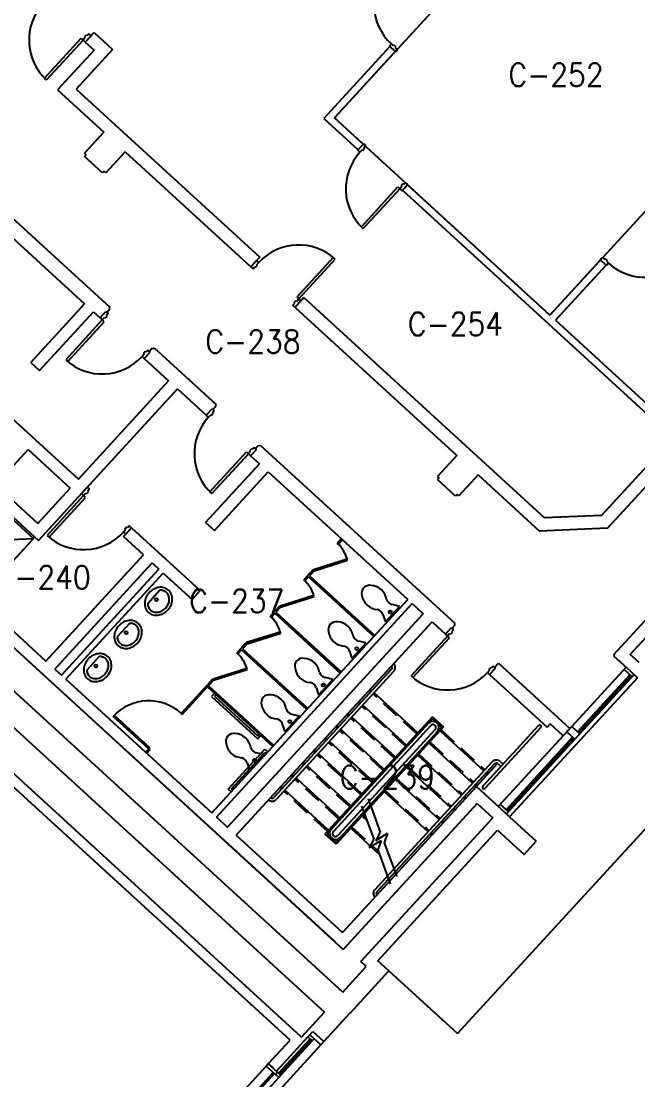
# Model space of a CAD drawing. Header units: inches. Extents: x 0 to 15110, y -1099 to 7181.
# Drawn here: x 5437 to 5848, y 4074 to 4780 of the extents above; entities that cross this region are included whole.
import ezdxf
from ezdxf.enums import TextEntityAlignment as Align

# ---------------------------------------------------------------- set-up
doc = ezdxf.new("R2010")
doc.units = ezdxf.units.IN
doc.header["$LTSCALE"] = 48
doc.header["$MEASUREMENT"] = 0
doc.linetypes.add('HIDDEN', pattern=[0.375, 0.25, -0.125])
doc.layers.get('0').update_dxf_attribs({"linetype": 'CONTINUOUS'})
for name, color, linetype in [('A-DOOR', 5, 'CONTINUOUS'), ('A-FLOR-STRS', 4, 'CONTINUOUS'), ('A-FURN', 6, 'CONTINUOUS'), ('A-GLAZ', 1, 'CONTINUOUS'), ('A-GLAZ-DETL', 5, 'CONTINUOUS'), ('A-ROOF', 5, 'CONTINUOUS'), ('A-WALL', 7, 'CONTINUOUS'), ('A-WALL-SILL', 3, 'CONTINUOUS'), ('SP-RMNO', 7, 'CONTINUOUS'), ('SP-ROOM', 7, 'CONTINUOUS'), ('SP-ROOMF', 7, 'CONTINUOUS')]:
    doc.layers.add(name, color=color, linetype=linetype)
doc.layers.get('0').off()
doc.layers.get('SP-ROOM').off()
doc.layers.get('SP-ROOMF').off()
doc.styles.add('ROMANS', font='ROMANS', dxfattribs={"width": 0.78})

# ---------------------------------------------------------------- blocks, each defined once
blk = doc.blocks.new('FMGRM1')
at = {"style": 'ROMANS', "width": 0.9}
for tag, p in [('DATA1', (0, -0.2836)), ('DATA2', (0, -0.443)), ('DATA3', (0, -0.6024)), ('DATA4', (0, -0.7618)), ('DATA5', (0, -0.9213))]:
    blk.add_attdef(tag, text='', height=0.1172, dxfattribs=at).set_placement(p, align=Align.CENTER)
at = {"layer": 'SP-RMNO', "style": 'ROMANS', "width": 0.9}
blk.add_attdef('RMNUMB', text='', height=0.16, dxfattribs=at).set_placement((0, 0), align=Align.MIDDLE)

msp = doc.modelspace()

# ---------------------------------------------------------------- linework, layer by layer
at = {"layer": 'A-DOOR', "linetype": 'Continuous'}
for p, q in [((5452.84, 4741.92), (5477.17, 4768.46)), ((5478.46, 4767.28), (5454.13, 4740.74)), ((5477.17, 4768.46), (5478.46, 4767.28)), ((5479.76, 4768.71), (5478.46, 4767.28)), ((5478.46, 4767.28), (5479.93, 4765.93)), ((5480.57, 4770.51), (5479.3, 4769.13)), ((5479.3, 4769.13), (5479.76, 4768.71)), ((5479.93, 4765.93), (5483.82, 4770.17)), ((5481.03, 4770.09), (5480.57, 4770.51)), ((5482.34, 4771.52), (5481.03, 4770.09)), ((5483.82, 4770.17), (5482.34, 4771.52)), ((5683.87, 4764.67), (5682.52, 4763.2)), ((5682.52, 4763.2), (5686.76, 4759.31)), ((5685.3, 4763.36), (5683.87, 4764.67)), ((5685.72, 4763.82), (5685.3, 4763.36)), ((5687.1, 4762.56), (5685.72, 4763.82)), ((5686.68, 4762.1), (5687.1, 4762.56)), ((5688.11, 4760.79), (5686.68, 4762.1)), ((5686.76, 4759.31), (5688.11, 4760.79)), ((5454.13, 4740.74), (5452.84, 4741.92)), ((5661.49, 4693.8), (5665.37, 4698.04)), ((5665.37, 4698.04), (5666.85, 4696.69)), ((5666.85, 4696.69), (5665.54, 4695.26)), ((5665.54, 4695.26), (5666, 4694.84)), ((5662.96, 4692.45), (5661.49, 4693.8)), ((5664.27, 4693.88), (5662.96, 4692.45)), ((5664.73, 4693.46), (5664.27, 4693.88)), ((5666, 4694.84), (5664.73, 4693.46)), ((5663.89, 4642.77), (5688.21, 4669.31)), ((5689.5, 4668.13), (5665.18, 4641.59)), ((5688.21, 4669.31), (5689.5, 4668.13)), ((5690.81, 4669.56), (5689.5, 4668.13)), ((5689.5, 4668.13), (5690.98, 4666.78)), ((5691.62, 4671.36), (5690.35, 4669.98)), ((5690.35, 4669.98), (5690.81, 4669.56)), ((5690.98, 4666.78), (5694.86, 4671.02)), ((5692.08, 4670.94), (5691.62, 4671.36)), ((5693.39, 4672.37), (5692.08, 4670.94)), ((5694.86, 4671.02), (5693.39, 4672.37)), ((5665.18, 4641.59), (5663.89, 4642.77)), ((5594.11, 4620.27), (5590.23, 4616.03)), ((5595.59, 4618.92), (5594.11, 4620.27)), ((5594.28, 4617.49), (5595.59, 4618.92)), ((5594.74, 4617.07), (5594.28, 4617.49)), ((5645.16, 4622.33), (5620.84, 4595.78)), ((5622.13, 4594.6), (5646.45, 4621.14)), ((5646.45, 4621.14), (5645.16, 4622.33)), ((5823.04, 4620.87), (5824.39, 4622.35)), ((5827.28, 4616.99), (5823.04, 4620.87)), ((5823.31, 4620.62), (5827, 4617.24)), ((5824.39, 4622.35), (5825.82, 4621.04)), ((5825.82, 4621.04), (5826.24, 4621.5)), ((5826.24, 4621.5), (5827.62, 4620.23)), ((5827.62, 4620.23), (5827.2, 4619.77)), ((5827.2, 4619.77), (5828.63, 4618.46)), ((5828.63, 4618.46), (5827.28, 4616.99)), ((5590.23, 4616.03), (5591.7, 4614.68)), ((5591.7, 4614.68), (5593.01, 4616.11)), ((5593.01, 4616.11), (5593.47, 4615.69)), ((5593.47, 4615.69), (5594.74, 4617.07)), ((5618.24, 4590.36), (5619.55, 4591.79)), ((5619.72, 4589.01), (5618.24, 4590.36)), ((5619.09, 4592.21), (5620.36, 4593.59)), ((5619.55, 4591.79), (5619.09, 4592.21)), ((5623.6, 4593.25), (5619.72, 4589.01)), ((5620.36, 4593.59), (5620.82, 4593.17)), ((5620.82, 4593.17), (5622.13, 4594.6)), ((5620.84, 4595.78), (5622.13, 4594.6)), ((5622.13, 4594.6), (5623.6, 4593.25)), ((5489.8, 4581.92), (5493.68, 4586.16)), ((5494.31, 4582.96), (5493.04, 4581.58)), ((5493.68, 4586.16), (5495.15, 4584.81)), ((5495.15, 4584.81), (5493.85, 4583.38)), ((5493.85, 4583.38), (5494.31, 4582.96)), ((5491.27, 4580.57), (5466.95, 4554.03)), ((5468.24, 4552.85), (5492.56, 4579.39)), ((5491.27, 4580.57), (5489.8, 4581.92)), ((5492.58, 4582), (5491.27, 4580.57)), ((5492.56, 4579.39), (5491.27, 4580.57)), ((5493.04, 4581.58), (5492.58, 4582)), ((5466.95, 4554.03), (5468.24, 4552.85)), ((5519.12, 4557.68), (5517.81, 4556.25)), ((5517.81, 4556.25), (5519.29, 4554.9)), ((5519.93, 4559.48), (5518.66, 4558.1)), ((5518.66, 4558.1), (5519.12, 4557.68)), ((5519.29, 4554.9), (5523.17, 4559.14)), ((5520.39, 4559.06), (5519.93, 4559.48)), ((5521.7, 4560.49), (5520.39, 4559.06)), ((5523.17, 4559.14), (5521.7, 4560.49)), ((5560.57, 4517.07), (5564.46, 4521.31)), ((5564.46, 4521.31), (5565.93, 4519.95)), ((5565.93, 4519.95), (5564.62, 4518.53)), ((5562.05, 4515.71), (5560.57, 4517.07)), ((5563.36, 4517.14), (5562.05, 4515.71)), ((5563.82, 4516.72), (5563.36, 4517.14)), ((5565.09, 4518.1), (5563.82, 4516.72)), ((5564.62, 4518.53), (5565.09, 4518.1)), ((5562.98, 4466.03), (5587.3, 4492.58)), ((5588.59, 4491.39), (5564.27, 4464.85)), ((5587.3, 4492.58), (5588.59, 4491.39)), ((5589.9, 4492.82), (5588.59, 4491.39)), ((5588.59, 4491.39), (5590.07, 4490.04)), ((5590.71, 4494.63), (5589.44, 4493.24)), ((5589.44, 4493.24), (5589.9, 4492.82)), ((5590.07, 4490.04), (5593.95, 4494.28)), ((5591.17, 4494.2), (5590.71, 4494.63)), ((5592.48, 4495.63), (5591.17, 4494.2)), ((5593.95, 4494.28), (5592.48, 4495.63)), ((5478.87, 4463.42), (5454.55, 4436.88)), ((5455.84, 4435.7), (5480.16, 4462.24)), ((5477.39, 4464.77), (5481.28, 4469.01)), ((5478.87, 4463.42), (5477.39, 4464.77)), ((5480.18, 4464.85), (5478.87, 4463.42)), ((5480.16, 4462.24), (5478.87, 4463.42)), ((5480.64, 4464.43), (5480.18, 4464.85)), ((5481.9, 4465.81), (5480.64, 4464.43)), ((5481.28, 4469.01), (5482.75, 4467.66)), ((5482.75, 4467.66), (5481.44, 4466.23)), ((5481.44, 4466.23), (5481.9, 4465.81)), ((5564.27, 4464.85), (5562.98, 4466.03)), ((5507.52, 4442.33), (5506.26, 4440.95)), ((5506.26, 4440.95), (5506.72, 4440.53)), ((5506.88, 4437.75), (5510.77, 4441.99)), ((5507.99, 4441.91), (5507.52, 4442.33)), ((5509.29, 4443.34), (5507.99, 4441.91)), ((5510.77, 4441.99), (5509.29, 4443.34)), ((5454.55, 4436.88), (5455.84, 4435.7)), ((5506.72, 4440.53), (5505.41, 4439.1)), ((5505.41, 4439.1), (5506.88, 4437.75)), ((5632.04, 4414.28), (5654.45, 4421.34)), ((5632.34, 4413.32), (5654.73, 4420.39)), ((5632.04, 4414.28), (5632.34, 4413.32)), ((5609.74, 4389.95), (5632.15, 4397.01)), ((5610.04, 4388.99), (5632.44, 4396.06)), ((5609.74, 4389.95), (5610.04, 4388.99)), ((5587.45, 4365.62), (5609.86, 4372.68)), ((5587.75, 4364.66), (5610.14, 4371.73)), ((5719.83, 4371.14), (5723.71, 4375.38)), ((5721.3, 4369.79), (5719.83, 4371.14)), ((5722.61, 4371.22), (5721.3, 4369.79)), ((5723.07, 4370.79), (5722.61, 4371.22)), ((5724.34, 4372.18), (5723.07, 4370.79)), ((5723.71, 4375.38), (5725.19, 4374.03)), ((5725.19, 4374.03), (5723.88, 4372.6)), ((5723.88, 4372.6), (5724.34, 4372.18)), ((5587.45, 4365.62), (5587.75, 4364.66)), ((5721.3, 4369.79), (5696.98, 4343.25)), ((5698.27, 4342.06), (5722.59, 4368.6)), ((5722.59, 4368.6), (5721.3, 4369.79)), ((5751.73, 4349.7), (5750.42, 4348.28)), ((5753.2, 4348.35), (5751.73, 4349.7)), ((5565.15, 4341.29), (5587.56, 4348.35)), ((5565.45, 4340.33), (5587.85, 4347.4)), ((5696.98, 4343.25), (5698.27, 4342.06)), ((5749.15, 4346.89), (5747.84, 4345.47)), ((5747.84, 4345.47), (5749.32, 4344.11)), ((5749.96, 4348.7), (5748.69, 4347.32)), ((5748.69, 4347.32), (5749.15, 4346.89)), ((5749.32, 4344.11), (5753.2, 4348.35)), ((5750.42, 4348.28), (5749.96, 4348.7)), ((5565.15, 4341.29), (5565.45, 4340.33)), ((5522.2, 4294.61), (5498.61, 4316.22)), ((5522.87, 4295.34), (5499.29, 4316.96)), ((5522.87, 4295.34), (5522.2, 4294.61))]:
    msp.add_line(p, q, dxfattribs=at)
for centre, radius, start, end in [((5631.6, 4414), 24, 15.43207, 47.5), ((5609.3, 4389.67), 24, 15.43207, 47.5), ((5587.01, 4365.34), 24, 15.43207, 47.5), ((5564.72, 4341.01), 24, 15.4337, 47.5), ((5522.2, 4294.6), 32, 47.50922, 137.5)]:
    msp.add_arc(centre, radius, start, end, dxfattribs=at)
for centre, major_axis, start_param, end_param in [((5708.19, 4791.21), (25.46, 25.46), 1.614429, 3.185226), ((5478.46, 4767.28), (25.46, 25.46), 1.61443, 3.185226), ((5689.5, 4668.13), (-25.46, 25.46), 0.043633, 1.61443), ((5622.13, 4594.6), (-25.46, 25.46), -1.527163, 0.043633), ((5852.95, 4645.01), (25.46, 25.46), 3.185226, 4.756022), ((5491.27, 4580.57), (-25.46, 25.46), 1.614429, 3.185226), ((5588.59, 4491.39), (25.46, 25.46), 1.61443, 3.185226), ((5478.87, 4463.42), (-25.46, 25.46), 1.614429, 3.185226), ((5721.3, 4369.79), (25.46, 25.46), 3.185226, 4.756022)]:
    msp.add_ellipse(centre, major_axis=major_axis, ratio=1, start_param=start_param, end_param=end_param, dxfattribs=at)
at = {"layer": 'A-FLOR-STRS', "linetype": 'Continuous'}
for p, q in [((5684.05, 4347.64), (5605.68, 4262.11)), ((5685.52, 4346.28), (5607.15, 4260.76)), ((5670.87, 4333.26), (5669.77, 4334.27)), ((5701.47, 4305.22), (5672.35, 4331.91)), ((5663.44, 4325.15), (5662.34, 4326.16)), ((5694.04, 4297.11), (5664.92, 4323.8)), ((5711.27, 4315.91), (5639.65, 4237.76)), ((5711.33, 4314.5), (5641.07, 4237.82)), ((5656.01, 4317.04), (5654.91, 4318.05)), ((5686.61, 4289), (5657.49, 4315.69)), ((5711.27, 4315.91), (5718.64, 4309.16)), ((5711.33, 4314.5), (5717.23, 4309.09)), ((5710.1, 4310.2), (5645.24, 4239.42)), ((5717.23, 4309.09), (5646.97, 4232.42)), ((5718.64, 4309.16), (5647.03, 4231)), ((5648.58, 4308.93), (5647.48, 4309.94)), ((5713.05, 4307.5), (5648.19, 4236.72)), ((5679.18, 4280.89), (5650.05, 4307.58)), ((5781.94, 4310.15), (5744.79, 4269.6)), ((5783.42, 4308.8), (5746.26, 4268.25)), ((5641.15, 4300.82), (5640.04, 4301.83)), ((5716.28, 4306.58), (5745.4, 4279.89)), ((5633.72, 4292.71), (5632.61, 4293.72)), ((5671.74, 4272.78), (5642.62, 4299.47)), ((5708.84, 4298.47), (5737.97, 4271.78)), ((5626.28, 4284.6), (5625.18, 4285.61)), ((5664.31, 4264.67), (5635.19, 4291.36)), ((5750.8, 4285.79), (5672.77, 4200.63)), ((5701.41, 4290.36), (5730.53, 4263.67)), ((5756.45, 4286.03), (5758.3, 4284.35)), ((5656.88, 4256.56), (5627.76, 4283.25)), ((5752.28, 4284.44), (5674.25, 4199.28)), ((5693.98, 4282.25), (5723.1, 4255.56)), ((5746.87, 4278.54), (5747.98, 4277.53)), ((5755.1, 4284.56), (5756.95, 4282.87)), ((5618.85, 4276.49), (5617.75, 4277.5)), ((5649.45, 4248.45), (5620.33, 4275.14)), ((5686.55, 4274.14), (5715.67, 4247.45)), ((5611.42, 4268.38), (5610.32, 4269.39)), ((5642.02, 4240.34), (5612.9, 4267.03)), ((5679.12, 4266.03), (5708.24, 4239.34)), ((5739.44, 4270.43), (5740.55, 4269.41)), ((5668.44, 4261.18), (5676.52, 4239.1)), ((5732.01, 4262.32), (5733.12, 4261.3)), ((5664.07, 4256.42), (5672.16, 4234.34)), ((5724.58, 4254.21), (5725.68, 4253.19)), ((5664.25, 4249.81), (5667.62, 4246.72)), ((5717.15, 4246.1), (5718.25, 4245.08)), ((5647.03, 4231), (5639.65, 4237.76)), ((5646.97, 4232.42), (5641.07, 4237.82)), ((5656.82, 4241.69), (5675.85, 4224.26)), ((5676.52, 4239.1), (5673.47, 4233.54)), ((5673.47, 4233.54), (5681.37, 4238.26)), ((5681.37, 4238.26), (5679.16, 4231.89)), ((5709.71, 4237.99), (5710.82, 4236.97)), ((5672.16, 4234.34), (5669.1, 4228.78)), ((5669.1, 4228.78), (5677.01, 4233.5)), ((5677.01, 4233.5), (5674.8, 4227.13)), ((5679.16, 4231.89), (5687.41, 4209.36)), ((5674.8, 4227.13), (5683.05, 4204.6))]:
    msp.add_line(p, q, dxfattribs=at)
at = {"layer": 'A-FLOR-STRS', "linetype": 'HIDDEN'}
for p, q in [((5670.2, 4332.52), (5669.09, 4333.53)), ((5700.8, 4304.48), (5671.67, 4331.17)), ((5662.77, 4324.41), (5661.66, 4325.42)), ((5693.36, 4296.37), (5664.24, 4323.06)), ((5655.34, 4316.3), (5654.23, 4317.31)), ((5685.93, 4288.26), (5656.81, 4314.95)), ((5647.9, 4308.19), (5646.8, 4309.2)), ((5678.5, 4280.15), (5649.38, 4306.84)), ((5716.95, 4307.31), (5746.07, 4280.63)), ((5640.47, 4300.08), (5639.37, 4301.09)), ((5633.04, 4291.97), (5631.93, 4292.98)), ((5671.07, 4272.04), (5641.95, 4298.73)), ((5693.36, 4296.37), (5692.18, 4297.46)), ((5709.52, 4299.2), (5738.64, 4272.52)), ((5663.64, 4263.93), (5634.52, 4290.62)), ((5702.09, 4291.09), (5731.21, 4264.41)), ((5625.61, 4283.86), (5624.5, 4284.87)), ((5656.21, 4255.82), (5627.08, 4282.51)), ((5694.66, 4282.98), (5723.78, 4256.3)), ((5747.55, 4279.28), (5748.65, 4278.26)), ((5618.18, 4275.75), (5617.07, 4276.76)), ((5648.77, 4247.71), (5619.65, 4274.4)), ((5687.22, 4274.87), (5716.35, 4248.19)), ((5610.75, 4267.64), (5609.64, 4268.65)), ((5641.34, 4239.6), (5612.22, 4266.29)), ((5679.79, 4266.76), (5708.92, 4240.08)), ((5740.12, 4271.17), (5741.22, 4270.15)), ((5732.68, 4263.06), (5733.79, 4262.04)), ((5664.93, 4250.54), (5666.88, 4248.76)), ((5725.25, 4254.95), (5726.36, 4253.93)), ((5717.82, 4246.84), (5718.93, 4245.82)), ((5657.5, 4242.43), (5674.65, 4226.71)), ((5710.39, 4238.73), (5711.5, 4237.71))]:
    msp.add_line(p, q, dxfattribs=at)
at = {"layer": 'A-FLOR-STRS', "linetype": 'Continuous'}
for centre, radius, start, end in [((5682.94, 4348.65), 1.5, 317.49775, 47.5), ((5682.94, 4348.65), 3.5, 317.49854, 47.5), ((5711.58, 4308.85), 4, 317.5, 137.5), ((5711.58, 4308.85), 2, 317.50486, 137.5), ((5782.68, 4309.47), 1, 317.5, 137.5), ((5753.75, 4283.09), 4, 47.5, 137.50271), ((5753.75, 4283.09), 2, 47.49684, 137.50143), ((5745.52, 4268.92), 1, 137.5, 317.5), ((5604.57, 4263.12), 3.5, 227.5, 317.5014), ((5604.57, 4263.12), 1.5, 227.5, 317.5014), ((5646.72, 4238.07), 4, 137.5, 317.5), ((5646.72, 4238.07), 2, 137.5, 317.5), ((5675.35, 4198.27), 3.5, 137.49909, 227.5), ((5675.35, 4198.27), 1.5, 137.5, 227.5)]:
    msp.add_arc(centre, radius, start, end, dxfattribs=at)
at = {"layer": 'A-FURN', "linetype": 'Continuous'}
for p, q in [((5414.61, 4463.18), (5445.57, 4434.8)), ((5445.57, 4434.8), (5417.2, 4403.84)), ((5417.9, 4433.59), (5445.57, 4434.8)), ((5529.71, 4400.3), (5521.53, 4391.36)), ((5679.93, 4379.21), (5689.38, 4389.53)), ((5689.38, 4389.53), (5684.38, 4390.73)), ((5509.44, 4378.18), (5501.26, 4369.25)), ((5678.3, 4384.1), (5679.93, 4379.21)), ((5657.63, 4354.88), (5667.09, 4365.2)), ((5667.09, 4365.2), (5662.08, 4366.4)), ((5656, 4359.76), (5657.63, 4354.88)), ((5489.18, 4356.06), (5480.99, 4347.13)), ((5644.79, 4340.87), (5639.79, 4342.07)), ((5633.71, 4335.43), (5635.34, 4330.55)), ((5635.34, 4330.55), (5644.79, 4340.87)), ((5566.03, 4331.74), (5564, 4329.53)), ((5564, 4329.53), (5594.96, 4301.15)), ((5567.13, 4330.73), (5566.12, 4329.62)), ((5566.12, 4329.62), (5594.87, 4303.27)), ((5622.5, 4316.54), (5613.04, 4306.22)), ((5617.49, 4317.74), (5622.5, 4316.54)), ((5613.04, 4306.22), (5611.41, 4311.1)), ((5594.87, 4303.27), (5595.89, 4304.38)), ((5594.96, 4301.15), (5596.99, 4303.36)), ((5575.19, 4267.73), (5599.51, 4294.27)), ((5599.51, 4294.27), (5601.72, 4292.25)), ((5577.31, 4267.82), (5599.61, 4292.15)), ((5589.4, 4280.42), (5598.85, 4290.74)), ((5598.85, 4290.74), (5593.85, 4291.94)), ((5599.61, 4292.15), (5600.71, 4291.14)), ((5587.77, 4285.3), (5589.4, 4280.42)), ((5577.4, 4265.71), (5575.19, 4267.73)), ((5578.42, 4266.81), (5577.31, 4267.82))]:
    msp.add_line(p, q, dxfattribs=at)
for centre in [(5527.47, 4394.14), (5683.18, 4385.72), (5507.2, 4372.02), (5660.89, 4361.39), (5486.93, 4349.9), (5638.59, 4337.06), (5616.3, 4312.73), (5592.65, 4286.93)]:
    msp.add_circle(centre, 1, dxfattribs=at)
for centre, radius, start, end in [((5531.15, 4390.76), 11.77, 137.5, 156.54355), ((5531.15, 4390.76), 11.77, 118.45645, 137.5), ((5530.35, 4392.25), 10.08, 97.69443, 118.45645), ((5530.17, 4393.56), 8.75, 73.92996, 97.69443), ((5530.17, 4393.56), 6.75, 73.92996, 93.88623), ((5530.57, 4394.97), 5.29, 47.5, 73.92996), ((5530.57, 4394.97), 7.29, 47.5, 73.92996), ((5530.57, 4394.97), 5.29, 21.07004, 47.5), ((5530.57, 4394.97), 7.29, 21.07004, 47.5), ((5669.39, 4398.36), 5.3, 79.39079, 195.60921), ((5669.39, 4398.36), 5.3, 79.39079, 195.60921), ((5669.75, 4392.53), 11.05, 8.19235, 86.80765), ((5528.28, 4391.5), 8.75, 177.30557, 201.07004), ((5529.6, 4391.43), 10.08, 156.54355, 177.30557), ((5527.88, 4394.5), 8.08, 336.54355, 357.30557), ((5529.21, 4394.44), 6.75, 357.30557, 21.07004), ((5527.88, 4394.5), 10.08, 336.54355, 357.30557), ((5529.21, 4394.44), 8.75, 357.30557, 21.07004), ((5675.23, 4398.51), 11.05, 188.19235, 266.80765), ((5685.57, 4395.74), 5.15, 198.4454, 256.5546), ((5526.91, 4390.97), 7.29, 201.07004, 227.5), ((5528.28, 4391.5), 6.75, 181.11377, 201.07004), ((5526.91, 4390.97), 5.29, 201.07004, 227.5), ((5526.91, 4390.97), 7.29, 227.5, 253.92996), ((5526.91, 4390.97), 5.29, 227.5, 253.92996), ((5527.31, 4392.38), 6.75, 253.92996, 277.69443), ((5527.14, 4393.69), 8.08, 277.69443, 298.45645), ((5527.14, 4393.69), 10.08, 277.69443, 298.45645), ((5526.33, 4395.18), 9.77, 298.45645, 317.5), ((5526.33, 4395.18), 11.77, 298.45645, 317.5), ((5526.33, 4395.18), 9.77, 317.5, 336.54355), ((5526.33, 4395.18), 11.77, 317.5, 336.54355), ((5673.41, 4382.47), 5.15, 18.4454, 76.5546), ((5510.89, 4368.64), 11.77, 118.45645, 137.5), ((5510.08, 4370.13), 10.08, 97.69443, 118.45645), ((5509.9, 4371.44), 8.75, 73.92996, 97.69443), ((5509.9, 4371.44), 6.75, 73.92996, 93.88623), ((5510.31, 4372.85), 5.29, 47.5, 73.92996), ((5510.31, 4372.85), 7.29, 47.5, 73.92996), ((5510.31, 4372.85), 7.29, 21.07004, 47.5), ((5527.31, 4392.38), 8.75, 253.92996, 277.69443), ((5647.1, 4374.03), 5.3, 79.39079, 195.60921), ((5647.46, 4368.2), 11.05, 8.19235, 86.80765), ((5509.33, 4369.31), 10.08, 156.54355, 177.30557), ((5510.89, 4368.64), 11.77, 137.5, 156.54355), ((5510.31, 4372.85), 5.29, 21.07004, 47.5), ((5507.62, 4372.39), 8.08, 336.54355, 357.30557), ((5508.94, 4372.32), 6.75, 357.30557, 21.07004), ((5507.62, 4372.39), 10.08, 336.54355, 357.30557), ((5508.94, 4372.32), 8.75, 357.30557, 21.07004), ((5652.93, 4374.18), 11.05, 188.19235, 266.80765), ((5508.01, 4369.38), 8.75, 177.30557, 201.07004), ((5506.64, 4368.85), 7.29, 201.07004, 227.5), ((5508.01, 4369.38), 6.75, 181.11377, 201.07004), ((5506.64, 4368.85), 5.29, 201.07004, 227.5), ((5506.64, 4368.85), 7.29, 227.5, 253.92996), ((5506.64, 4368.85), 5.29, 227.5, 253.92996), ((5507.05, 4370.26), 6.75, 253.92996, 277.69443), ((5506.87, 4371.57), 8.08, 277.69443, 298.45645), ((5506.06, 4373.06), 9.77, 298.45645, 317.5), ((5506.06, 4373.06), 11.77, 298.45645, 317.5), ((5506.06, 4373.06), 9.77, 317.5, 336.54355), ((5506.06, 4373.06), 11.77, 317.5, 336.54355), ((5663.28, 4371.41), 5.15, 198.4454, 256.5546), ((5490.62, 4346.52), 11.77, 118.45645, 137.5), ((5489.81, 4348.01), 10.08, 97.69443, 118.45645), ((5489.63, 4349.33), 8.75, 73.92996, 97.69443), ((5490.04, 4350.73), 7.29, 47.5, 73.92996), ((5507.05, 4370.26), 8.75, 253.92996, 277.69443), ((5506.87, 4371.57), 10.08, 277.69443, 298.45645), ((5651.12, 4358.14), 5.15, 18.4454, 76.5546), ((5489.06, 4347.2), 10.08, 156.54355, 177.30557), ((5490.62, 4346.52), 11.77, 137.5, 156.54355), ((5489.63, 4349.33), 6.75, 73.92996, 93.88623), ((5490.04, 4350.73), 5.29, 47.5, 73.92996), ((5490.04, 4350.73), 5.29, 21.07004, 47.5), ((5487.35, 4350.27), 8.08, 336.54355, 357.30557), ((5490.04, 4350.73), 7.29, 21.07004, 47.5), ((5488.67, 4350.21), 6.75, 357.30557, 21.07004), ((5487.35, 4350.27), 10.08, 336.54355, 357.30557), ((5488.67, 4350.21), 8.75, 357.30557, 21.07004), ((5624.8, 4349.7), 5.3, 79.39079, 195.60921), ((5625.16, 4343.87), 11.05, 8.19235, 86.80765), ((5487.74, 4347.26), 8.75, 177.30557, 201.07004), ((5486.37, 4346.73), 7.29, 201.07004, 227.5), ((5487.74, 4347.26), 6.75, 181.11377, 201.07004), ((5486.37, 4346.73), 5.29, 201.07004, 227.5), ((5486.37, 4346.73), 5.29, 227.5, 253.92996), ((5486.6, 4349.45), 8.08, 277.69443, 298.45645), ((5485.79, 4350.94), 9.77, 298.45645, 317.5), ((5485.79, 4350.94), 11.77, 298.45645, 317.5), ((5485.79, 4350.94), 9.77, 317.5, 336.54355), ((5485.79, 4350.94), 11.77, 317.5, 336.54355), ((5630.64, 4349.85), 11.05, 188.19235, 266.80765), ((5640.99, 4347.08), 5.15, 198.4454, 256.5546), ((5486.37, 4346.73), 7.29, 227.5, 253.92996), ((5486.78, 4348.14), 8.75, 253.92996, 277.69443), ((5486.78, 4348.14), 6.75, 253.92996, 277.69443), ((5486.6, 4349.45), 10.08, 277.69443, 298.45645), ((5628.82, 4333.81), 5.15, 18.4454, 76.5546), ((5602.51, 4325.37), 5.3, 79.39079, 195.60921), ((5602.87, 4319.54), 11.05, 8.19235, 86.80765), ((5608.34, 4325.52), 11.05, 188.19235, 266.80765), ((5618.69, 4322.75), 5.15, 198.4454, 256.5546), ((5606.53, 4309.48), 5.15, 18.4454, 76.5546), ((5578.86, 4299.56), 5.3, 79.39079, 195.60921), ((5579.22, 4293.74), 11.05, 8.19235, 86.80765), ((5584.7, 4299.71), 11.05, 188.19235, 266.80765), ((5595.05, 4296.94), 5.15, 198.4454, 256.5546), ((5582.88, 4283.67), 5.15, 18.4454, 76.5546)]:
    msp.add_arc(centre, radius, start, end, dxfattribs=at)
at = {"layer": 'A-GLAZ', "linetype": 'Continuous'}
for p, q in [((5842.76, 4343.94), (5807.97, 4305.97)), ((5843.5, 4343.26), (5808.71, 4305.29)), ((5845.59, 4344.06), (5809.45, 4304.62)), ((5804.59, 4302.28), (5760.34, 4253.99)), ((5806.07, 4300.93), (5760.47, 4251.16)), ((5805.33, 4301.6), (5761.08, 4253.31)), ((5607.28, 4079.57), (5628.22, 4102.43)), ((5629.7, 4101.08), (5608.75, 4078.22)), ((5630.43, 4100.4), (5609.49, 4077.55)), ((5610.23, 4076.87), (5631.17, 4099.73)), ((5536.96, 4004.31), (5605.19, 4078.77)), ((5537.69, 4003.63), (5605.93, 4078.1)), ((5608.88, 4075.4), (5540.64, 4000.93))]:
    msp.add_line(p, q, dxfattribs=at)
at = {"layer": 'A-GLAZ-DETL', "linetype": 'Continuous'}
for p, q in [((5844.24, 4342.59), (5838.89, 4347.48)), ((5804.1, 4309.51), (5800.72, 4305.83)), ((5804.1, 4309.51), (5809.45, 4304.62)), ((5800.72, 4305.83), (5806.07, 4300.93)), ((5809.45, 4304.62), (5806.07, 4300.93)), ((5756.47, 4257.54), (5761.82, 4252.64)), ((5628.22, 4102.43), (5629.57, 4103.9)), ((5631.17, 4099.73), (5628.22, 4102.43)), ((5629.57, 4103.9), (5632.52, 4101.2)), ((5632.52, 4101.2), (5631.17, 4099.73)), ((5601.91, 4084.49), (5600.56, 4083.02)), ((5600.56, 4083.02), (5606.67, 4077.42)), ((5608.02, 4078.9), (5601.91, 4084.49)), ((5601.91, 4084.49), (5605.04, 4081.62)), ((5606.67, 4077.42), (5608.02, 4078.9)), ((5606.67, 4077.42), (5608.02, 4078.9)), ((5608.88, 4075.4), (5606.67, 4077.42)), ((5608.02, 4078.9), (5610.23, 4076.87)), ((5610.23, 4076.87), (5608.88, 4075.4))]:
    msp.add_line(p, q, dxfattribs=at)
at = {"layer": 'A-ROOF', "linetype": 'Continuous'}
for p, q in [((5727.93, 4104.65), (5910.28, 4303.64)), ((5682.21, 4146.55), (5727.93, 4104.65))]:
    msp.add_line(p, q, dxfattribs=at)
at = {"layer": 'A-WALL', "linetype": 'Continuous'}
for p, q in [((5645.95, 4715.33), (5718.24, 4794.22)), ((5479.93, 4765.93), (5485.84, 4772.38)), ((5479.93, 4765.93), (5485.83, 4760.53)), ((5485.84, 4772.38), (5498.19, 4761.07)), ((5485.83, 4760.53), (5461.51, 4733.98)), ((5498.19, 4761.07), (5473.87, 4734.52)), ((5682.8, 4762.94), (5638.88, 4715.02)), ((5686.48, 4759.56), (5645.95, 4715.33)), ((5686.48, 4759.56), (5682.8, 4762.94)), ((5938.84, 4746.7), (5789.53, 4583.76)), ((5461.51, 4733.98), (5492.24, 4705.82)), ((5473.87, 4734.52), (5596.14, 4622.49)), ((5638.88, 4715.02), (5661.74, 4694.08)), ((5645.95, 4715.33), (5665.12, 4697.76)), ((5789.53, 4583.76), (5645.95, 4715.33)), ((5492.24, 4705.82), (5479.4, 4691.81)), ((5378.33, 4697.11), (5496.3, 4589.02)), ((5665.12, 4697.76), (5661.74, 4694.08)), ((5480.51, 4690.8), (5479.4, 4691.81)), ((5480.51, 4690.8), (5479.5, 4689.7)), ((5491.48, 4678.72), (5479.5, 4689.7)), ((5506.43, 4692.82), (5493.6, 4678.81)), ((5506.43, 4692.82), (5590.23, 4616.03)), ((5492.49, 4679.82), (5491.48, 4678.72)), ((5493.6, 4678.81), (5492.49, 4679.82)), ((5396.91, 4667.04), (5479.45, 4591.4)), ((5694.61, 4670.74), (5691.23, 4667.05)), ((5691.23, 4667.05), (5694.61, 4670.74)), ((5691.23, 4667.05), (5871.31, 4502.04)), ((5694.61, 4670.74), (5789.53, 4583.76)), ((5596.14, 4622.49), (5590.23, 4616.03)), ((5823.31, 4620.62), (5789.53, 4583.76)), ((5827, 4617.24), (5793.22, 4580.38)), ((5623.96, 4102.27), (5084.57, 4596.52)), ((5443.64, 4552.33), (5479.45, 4591.4)), ((5625.63, 4595.46), (5619.72, 4589.01)), ((5625.63, 4595.46), (5785.9, 4448.61)), ((5449.54, 4546.92), (5485.35, 4586)), ((5485.35, 4586), (5489.8, 4581.92)), ((5489.8, 4581.92), (5493.68, 4586.16)), ((5493.68, 4586.16), (5494.23, 4585.66)), ((5494.23, 4585.66), (5496.34, 4587.96)), ((5495.79, 4588.47), (5496.3, 4589.02)), ((5495.79, 4588.47), (5496.34, 4587.96)), ((5619.72, 4589.01), (5727.45, 4490.29)), ((5160.8, 4581.83), (5651.44, 4132.25)), ((5793.22, 4580.38), (5795.62, 4578.18)), ((5795.62, 4578.18), (5877.45, 4503.19)), ((5148.64, 4568.56), (5639.27, 4118.98)), ((5522.62, 4559.64), (5524.73, 4561.95)), ((5524.73, 4561.95), (5525.28, 4561.44)), ((5525.28, 4561.44), (5525.79, 4562)), ((5525.79, 4562), (5567.08, 4524.16)), ((5519.29, 4554.9), (5523.17, 4559.14)), ((5519.29, 4554.9), (5535.51, 4540.04)), ((5522.62, 4559.64), (5523.17, 4559.14)), ((5443.64, 4552.33), (5449.54, 4546.92)), ((5475.38, 4474.42), (5535.51, 4540.04)), ((5448.85, 4433.62), (5541.41, 4534.63)), ((5541.41, 4534.63), (5560.57, 4517.07)), ((5414.92, 4529.82), (5475.38, 4474.42)), ((5560.57, 4517.07), (5564.46, 4521.31)), ((5565.01, 4520.8), (5564.46, 4521.31)), ((5565.01, 4520.8), (5567.12, 4523.1)), ((5566.57, 4523.61), (5567.08, 4524.16)), ((5566.57, 4523.61), (5567.12, 4523.1)), ((5823.87, 4450.26), (5871.31, 4502.04)), ((5420.34, 4470.6), (5441.96, 4494.19)), ((5441.96, 4494.19), (5469.97, 4468.52)), ((5590.07, 4490.04), (5593.95, 4494.28)), ((5593.4, 4494.79), (5595.51, 4497.09)), ((5593.4, 4494.79), (5593.95, 4494.28)), ((5595.51, 4497.09), (5596.06, 4496.59)), ((5596.06, 4496.59), (5596.57, 4497.14)), ((5596.57, 4497.14), (5726.33, 4378.23)), ((5827.87, 4441.68), (5875.23, 4493.36)), ((5560.16, 4445.56), (5595.96, 4484.64)), ((5590.07, 4490.04), (5595.96, 4484.64)), ((5727.45, 4490.29), (5714.62, 4476.28)), ((5566.05, 4440.16), (5601.86, 4479.24)), ((5601.86, 4479.24), (5694.76, 4394.11)), ((5715.72, 4475.27), (5714.62, 4476.28)), ((5741.65, 4477.28), (5728.81, 4463.28)), ((5741.65, 4477.28), (5782.66, 4439.71)), ((5420.34, 4470.6), (5448.36, 4444.93)), ((5715.72, 4475.27), (5714.71, 4474.16)), ((5726.69, 4463.18), (5714.71, 4474.16)), ((5414.93, 4464.7), (5448.85, 4433.62)), ((5448.36, 4444.93), (5469.97, 4468.52)), ((5727.7, 4464.29), (5726.69, 4463.18)), ((5728.81, 4463.28), (5727.7, 4464.29)), ((5823.87, 4450.26), (5785.9, 4448.61)), ((5505.36, 4436.09), (5510.77, 4441.99)), ((5510.77, 4441.99), (5556.48, 4400.1)), ((5560.16, 4445.56), (5566.05, 4440.16)), ((5827.87, 4441.68), (5782.66, 4439.71)), ((5518.64, 4423.93), (5505.36, 4436.09)), ((5650.52, 4434.64), (5647.81, 4431.69)), ((5651.25, 4433.97), (5648.55, 4431.02)), ((5453.78, 4353.15), (5518.64, 4423.93)), ((5459.68, 4347.75), (5524.53, 4418.53)), ((5464.1, 4343.69), (5528.96, 4414.47)), ((5524.53, 4418.53), (5528.96, 4414.47)), ((5631.6, 4414), (5625.52, 4407.36)), ((5632.34, 4413.32), (5629.3, 4410.01)), ((5631.6, 4414), (5632.34, 4413.32)), ((5382.02, 4408.06), (5651.86, 4160.79)), ((5382.02, 4408.06), (5645.96, 4166.2)), ((5467.05, 4340.99), (5531.91, 4411.77)), ((5531.91, 4411.77), (5551.08, 4394.21)), ((5628.62, 4409.27), (5626.26, 4406.69)), ((5628.62, 4409.27), (5672.12, 4369.41)), ((5629.3, 4410.01), (5672.8, 4370.15)), ((5551.08, 4394.21), (5556.48, 4400.1)), ((5411.02, 4392.34), (5453.78, 4353.15)), ((5564.37, 4251.81), (5694.76, 4394.11)), ((5567.32, 4249.11), (5697.71, 4391.4)), ((5574.69, 4242.35), (5705.08, 4384.65)), ((5609.3, 4389.67), (5603.22, 4383.03)), ((5606.33, 4384.94), (5603.96, 4382.36)), ((5606.33, 4384.94), (5649.83, 4345.08)), ((5610.04, 4388.99), (5607, 4385.68)), ((5607, 4385.68), (5650.5, 4345.82)), ((5609.3, 4389.67), (5610.04, 4388.99)), ((5697.71, 4391.4), (5705.08, 4384.65)), ((5580.59, 4236.95), (5710.98, 4379.24)), ((5710.98, 4379.24), (5719.83, 4371.14)), ((5725.82, 4377.68), (5726.33, 4378.23)), ((5725.82, 4377.68), (5726.38, 4377.18)), ((5832.08, 4357.46), (5855.32, 4382.83)), ((5719.83, 4371.14), (5723.71, 4375.38)), ((5723.71, 4375.38), (5724.26, 4374.87)), ((5724.26, 4374.87), (5726.38, 4377.18)), ((5843.05, 4357.41), (5856.33, 4371.9)), ((5587.01, 4365.34), (5580.93, 4358.7)), ((5587.75, 4364.66), (5584.71, 4361.35)), ((5587.01, 4365.34), (5587.75, 4364.66)), ((5580.93, 4358.7), (5581.67, 4358.03)), ((5584.03, 4360.61), (5581.67, 4358.03)), ((5584.03, 4360.61), (5627.53, 4320.75)), ((5584.71, 4361.35), (5628.21, 4321.49)), ((5832.08, 4357.46), (5832.63, 4356.95)), ((5832.63, 4356.95), (5832.12, 4356.4)), ((5843.37, 4346.1), (5832.12, 4356.4)), ((5848.85, 4352.09), (5843.05, 4357.41)), ((5752.65, 4348.86), (5755.27, 4351.72)), ((5755.27, 4351.72), (5802.83, 4308.13)), ((5459.68, 4347.75), (5464.1, 4343.69)), ((5749.32, 4344.11), (5753.2, 4348.35)), ((5749.32, 4344.11), (5787.66, 4308.98)), ((5752.65, 4348.86), (5753.2, 4348.35)), ((5848.05, 4341.8), (5843.37, 4346.1)), ((5467.05, 4340.99), (5564.37, 4251.81)), ((5543.82, 4318.2), (5561.34, 4337.32)), ((5544.56, 4317.52), (5565.45, 4340.33)), ((5564.72, 4341.01), (5561.34, 4337.32)), ((5561.4, 4335.91), (5604.9, 4296.05)), ((5562.07, 4336.65), (5605.57, 4296.79)), ((5564.72, 4341.01), (5565.45, 4340.33)), ((5543.82, 4318.2), (5544.56, 4317.52)), ((5787.66, 4308.98), (5789.68, 4311.2)), ((5798.36, 4303.25), (5789.68, 4311.2)), ((5801.74, 4306.93), (5798.36, 4303.25)), ((5616.35, 4100.25), (5404.96, 4293.96)), ((5522.2, 4294.61), (5520.13, 4292.35)), ((5522.94, 4293.93), (5520.87, 4291.67)), ((5522.2, 4294.61), (5522.94, 4293.93)), ((5740.55, 4269.41), (5754.69, 4284.85)), ((5740.55, 4269.41), (5651.37, 4172.09)), ((5740.55, 4269.41), (5756.78, 4254.54)), ((5741.04, 4258.11), (5651.86, 4160.79)), ((5741.04, 4258.11), (5751.37, 4248.64)), ((5756.78, 4254.54), (5762.68, 4249.14)), ((5567.32, 4249.11), (5574.69, 4242.35)), ((5663.55, 4152.8), (5751.37, 4248.64)), ((5762.68, 4249.14), (5780.37, 4232.92)), ((5762.93, 4248.91), (5762.93, 4248.91)), ((5580.59, 4236.95), (5651.37, 4172.09)), ((5674.85, 4153.29), (5754.57, 4240.29)), ((5754.57, 4240.29), (5772.26, 4224.07)), ((5772.26, 4224.07), (5780.37, 4232.92)), ((5667.2, 4149.45), (5663.55, 4152.8)), ((5682.22, 4146.53), (5674.85, 4153.29)), ((5651.44, 4132.25), (5667.2, 4149.45)), ((5656.55, 4118.52), (5682.22, 4146.53)), ((5623.96, 4102.27), (5639.27, 4118.98)), ((5653.84, 4115.58), (5656.54, 4118.53)), ((5636.95, 4097.15), (5653.84, 4115.58)), ((5629.57, 4103.9), (5631.6, 4106.12)), ((5636.95, 4097.15), (5629.57, 4103.9)), ((5631.6, 4106.12), (5638.72, 4099.59)), ((5601.91, 4084.49), (5616.35, 4100.25))]:
    msp.add_line(p, q, dxfattribs=at)
at = {"layer": 'A-WALL-SILL', "linetype": 'Continuous'}
for p, q in [((5840.24, 4348.96), (5804.1, 4309.51)), ((5847.8, 4342.03), (5762.68, 4249.14)), ((5800.72, 4305.83), (5755.12, 4256.06)), ((5636.95, 4097.15), (5543.72, 3995.4)), ((5600.56, 4083.02), (5532.32, 4008.55))]:
    msp.add_line(p, q, dxfattribs=at)

# ---------------------------------------------------------------- block references
at = {"layer": 'SP-ROOM', "linetype": 'Continuous'}
ref = msp.add_blockref('FMGRM1', (5793.59, 4744.1), dxfattribs=dict(at, xscale=96, yscale=96, zscale=96))
ref.add_attrib('RMNUMB', 'C-252', dxfattribs={"layer": 'SP-RMNO', "height": 15.36, "style": 'ROMANS', "width": 0.9}).set_placement((5793.59, 4744.1), align=Align.MIDDLE)
ref = msp.add_blockref('FMGRM1', (5726.62, 4577.85), dxfattribs=dict(at, xscale=96, yscale=96, zscale=96))
ref.add_attrib('RMNUMB', 'C-254', dxfattribs={"layer": 'SP-RMNO', "height": 15.36, "style": 'ROMANS', "width": 0.9}).set_placement((5726.62, 4577.85), align=Align.MIDDLE)
at = {"layer": 'SP-ROOMF', "linetype": 'Continuous'}
ref = msp.add_blockref('FMGRM1', (5591.7, 4566.19), dxfattribs=dict(at, xscale=96, yscale=96, zscale=96))
ref.add_attrib('RMNUMB', 'C-238', dxfattribs={"layer": 'SP-RMNO', "height": 15.36, "style": 'ROMANS', "width": 0.9}).set_placement((5591.7, 4566.19), align=Align.MIDDLE)
ref = msp.add_blockref('FMGRM1', (5451.92, 4408.96), dxfattribs=dict(at, xscale=96, yscale=96, zscale=96))
ref.add_attrib('RMNUMB', 'C-240', dxfattribs={"layer": 'SP-RMNO', "height": 15.36, "style": 'ROMANS', "width": 0.9}).set_placement((5451.92, 4408.96), align=Align.MIDDLE)
ref = msp.add_blockref('FMGRM1', (5580.91, 4393.22), dxfattribs=dict(at, xscale=96, yscale=96, zscale=96))
ref.add_attrib('RMNUMB', 'C-237', dxfattribs={"layer": 'SP-RMNO', "height": 15.36, "style": 'ROMANS', "width": 0.9}).set_placement((5580.91, 4393.22), align=Align.MIDDLE)
ref = msp.add_blockref('FMGRM1', (5681.18, 4275.67), dxfattribs=dict(at, xscale=96, yscale=96, zscale=96))
ref.add_attrib('RMNUMB', 'C-239', dxfattribs={"layer": 'SP-RMNO', "height": 15.36, "style": 'ROMANS', "width": 0.9}).set_placement((5681.18, 4275.67), align=Align.MIDDLE)

doc.saveas('drawing.dxf')
